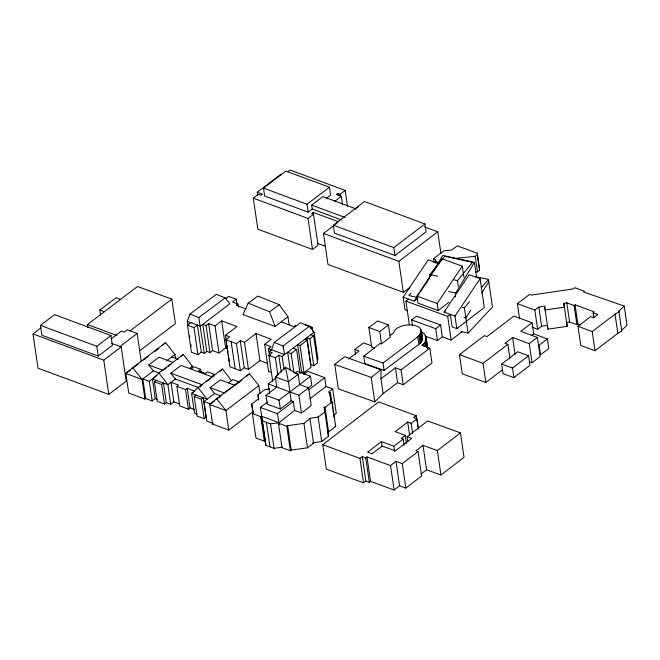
<?xml version="1.0" encoding="UTF-8"?>
<svg xmlns="http://www.w3.org/2000/svg" width="660" height="660" viewBox="0 0 660 660"><rect width="100%" height="100%" fill="white"/><g stroke="black" fill="none" stroke-linecap="round" stroke-linejoin="round"><path stroke-width="0.99" d="M383.13 393.583L380.96 378.733L381.034 369.748L344.57 356.771L334.76 364.427L338.324 388.872L374.789 401.841L383.13 393.583L397.617 382.676L403.202 384.73L431.978 363.033L429.817 348.183L421.814 345.172C427.845 342.202 427.325 333.201 420.544 331.633M455.351 297.082L455.656 293.032L474.424 262.375L442.794 255.436L433.141 271.202M421.237 330.404C422.218 335.016 424.025 341.426 418.877 344.33L384.095 370.433L364.848 363.643L363.759 356.202L383.014 363L417.796 336.889C431.368 322.311 396.701 321.197 393.649 332.747L390.068 335.56M285.219 368.775L285.516 367.274L298.147 374.368L299.632 384.524L308.624 387.849L311.207 405.562L301.471 412.954L294.591 410.413L278.421 423.209L281.985 447.653L290.351 450.747L291.209 450.095L307.477 447.81L313.541 443.198L309.977 418.753L309.193 418.465L318.145 417.046L324.918 411.906L324.159 407.096L325.017 407.418L332.112 402.022L335.676 426.467L328.581 431.863L327.723 431.541L328.482 436.351L321.709 441.49L312.757 442.909L313.541 443.198M189.998 314.003L187.267 321.321L200.368 326.172L229.853 303.781L225.192 297.866L216.364 294.31L189.998 314.003L198.825 317.559L204.319 353.224L201.308 352.11L197.942 354.676L191.433 352.267L187.481 325.207L190.856 322.649M271.483 349.75L274.213 342.433L300.58 322.748L309.408 326.296L314.069 332.211L318.013 359.271M248.185 303.113L242.987 314.572L275.104 326.461L287.925 316.726L279.304 304.722L257.895 296.076L248.185 303.113L269.593 311.759L275.104 326.461M424.025 286.093L430.46 275.583M470.77 310.192L465.853 317.922L463.873 317.485M481.693 293.015L488.796 281.845M407.682 310.703L405.001 309.721L403.161 297.14L428.29 259.817L439.23 263.81M448.709 302.47L438.19 310.53L417.962 303.154L416.938 296.125L442.068 258.802L462.297 266.178L463.922 277.299M403.161 297.14L414.1 301.133L419.24 293.494M420.379 291.802L423.233 287.562M424.38 285.863L427.234 281.622M428.373 279.923L429.52 278.231M438.19 310.53L437.167 303.501L462.297 266.178M456.811 328.622L454.971 316.041L444.04 312.056L469.169 274.725L480.101 278.718L484.308 307.519L456.811 328.622L452.141 326.914L450.31 314.341L447.686 316.354L405.908 301.117L409.365 324.811M454.971 316.041L480.101 278.718M430.072 276.474L429.784 274.535L444.807 256.245L472.527 262.325L457.512 280.615L458.353 286.423M410.883 293.312L408.928 295.614L417.838 297.561M461.126 331.584L468.072 333.102L464.376 307.766L469.582 301.645M481.288 287.867L488.441 279.452L475.571 276.631M468.072 333.102L492.467 307.015L488.441 279.452M593.818 317.823L593.084 312.782L597.82 314.531L593.629 317.724L590.65 316.627L577.954 326.296L580.75 345.46L595.006 350.716L617.826 333.325L621.769 331.031L618.849 311.108L624.203 306.05L583.547 291.984L584.496 291.266L574.778 287.686L573.136 288.932L531.284 295.119L529.477 294.451L517.382 303.666L519.585 318.796M175.543 358.421L174.974 354.502L165.577 342.68L132.693 367.661L125.87 373.477L128.725 393.055L144.944 399.061L145.679 398.5L152.188 400.9L155.281 398.549L152.427 378.972L158.87 373.015L183.29 354.469L192.307 366.151L192.596 368.115M181.137 356.458L183.29 354.469M231.487 380.663L222.47 368.981L198.049 387.527L191.606 393.484L194.461 413.053L197.117 414.043M200.368 386.611L201.663 385.415M219.599 371.629L222.47 368.981M162.55 345.262L165.577 342.68M259.982 393.385L258.835 385.555L249.439 373.733L216.554 398.714L209.731 404.53L212.586 424.108L228.805 430.114L253.671 411.221M246.411 376.315L249.439 373.733M363.759 356.202L380.111 343.373L381.521 343.901L390.241 337.301L388.443 324.959L377.578 320.917L368.858 327.508L371.745 347.292L374.575 348.348M322.781 444.7L359.956 458.411L362.29 456.646L365.764 457.916L366.985 456.959L390.53 465.547L396.025 461.332L402.262 463.642L418.044 451.547L421.608 475.984L405.834 488.087L399.589 485.776L394.102 489.992L370.557 481.404L369.336 482.361L365.854 481.09L363.52 482.856L326.345 469.144L322.781 444.7L378.625 401.915L416.163 415.635L417.054 421.748M334.76 364.427L371.225 377.396L381.034 369.748M406.403 443.495L405.215 435.344L401.263 438.397L403.161 439.09L404.052 445.203M405.908 301.117L408.532 299.104M414.1 301.133L417.334 298.65M412.467 325.825L411.609 319.902L416.452 316.181L440.599 324.984L442.324 336.839L437.473 340.56L424.924 335.981M444.04 312.056L445.657 310.81M411.609 319.902L435.748 328.705L440.599 324.984M442.324 336.839L451.143 340.057L462.412 331.411M403.161 439.09L393.863 446.209L381.373 441.631L367.628 452.183L372.05 453.816L382.173 446.061L395.389 450.871L411.625 438.421L407.063 436.747L407.806 441.845M405.215 435.344L395.175 431.648L407.698 422.045L411.122 423.308L416.98 418.803L418.465 428.992M501.625 364.072L517.671 351.747L528.553 355.757L529.947 365.335L513.942 377.627L503.019 373.659L501.625 364.072L512.539 368.049L528.553 355.757M421.047 474.02L426.574 469.78L440.946 475.01L464.013 457.347L460.449 432.902L437.374 450.565L423.002 445.335L415.907 450.788L418.044 451.547M407.063 436.747L427.672 420.94L460.449 432.902M433.999 262.63L433.438 258.753L443.776 250.849L451.877 249.983L457.264 245.875L477.32 253.234L479.606 270.212L477.518 271.813L475.497 272.027M456.068 258.365L475.258 256.303L477.345 254.71L477.32 253.234M502.672 369.625L485.826 382.478L462.272 373.808L459.476 354.643L484.341 335.659L486.948 336.625L513.909 316.066L532.067 322.732L533.692 333.82M529.262 361.754L532.034 362.786L540.144 356.582L537.356 337.417L529.237 343.621L512.614 337.474L504.991 343.299L507.895 344.338L509.957 358.454M459.476 354.643L483.029 363.322L507.895 344.338M416.163 415.635L413.63 417.565L416.98 418.803M40.425 325.397L54.566 314.655L110.954 335.527L112.381 345.337L98.241 356.078L41.852 335.206L40.425 325.397L96.805 346.269L110.954 335.527M111.796 343.439L121.201 346.921L126.192 381.166L108.785 394.391L37.999 368.181L33 333.935L40.912 327.921M100.592 315.134L99.85 310.043L116.036 297.751L120.532 299.417M257.672 195.253L257.235 192.25L280.896 174.281M341.814 220.011L312.254 209.063L308.179 212.157L264.643 196.036L263.488 188.117L285.904 171.088L329.439 187.209L330.594 195.129L326.634 198.14M287.793 171.715L290.045 170.008L345.163 190.426L347.498 206.431M87.871 327.616L87.425 324.563L137.569 286.473L171.823 299.161L175.395 323.606L139.804 350.633M129.773 331.105L171.823 299.161M263.488 188.117L307.024 204.237L329.439 187.209M120.029 346.492L137.156 333.481L141.273 361.688M33 333.935L103.785 360.145L121.201 346.921M312.254 209.063L311.677 205.103L322.88 196.589L356.26 208.956M313.211 212.404L311.693 213.559L313.5 214.236L307.997 218.419L253.3 198.165L257.821 229.177L312.518 249.43L318.029 245.248L313.211 212.404L338.728 221.851M342.49 204.295L341.327 196.292L336.385 194.461L337.796 193.396L340.114 194.255L345.163 190.426M334.57 201.415L341.327 196.292M130.68 369.823L125.87 373.477L142.09 379.483L153.4 370.887L159.901 373.296M132.289 368.602L137.899 364.337M143.517 360.071L148.327 356.416M154.745 351.541L158.755 348.496M225.703 298.658L228.682 296.398L236.206 299.186L236.94 304.194M187.481 325.207L193.99 327.616L197.365 325.058L201.308 352.11M153.4 370.887L148.706 364.98L158.961 357.184L173.382 362.53M333.333 225.2L364.46 201.556L424.933 223.954L426.088 231.874L394.952 255.511L334.488 233.12L333.333 225.2L393.797 247.599L424.933 223.954M236.206 299.186L232.493 302.008L237.93 304.021L238.367 307.024M355.286 209.03L358.504 206.588M409.852 287.438L403.359 292.363L327.995 264.454L323.474 233.442L333.911 225.514M335.519 224.293L337.12 223.072M204.319 353.224L206.753 351.376L202.81 324.324L206.035 325.52L208.626 323.557L215.036 325.933L221.694 320.875L236.981 326.535L225.481 335.263L226.652 343.274M237.93 304.021L236.247 305.299L246.254 309.004M166.889 360.649L174.974 354.502M164.703 369.121L166.279 367.917M167.863 366.721L171.014 364.32M145.679 398.5L142.824 378.923L149.325 381.332L156.915 375.565M179.545 403.986L173.893 401.89L170.75 404.275L166.32 402.641L164.472 404.044L157.261 401.371L154.399 381.793L156.255 380.391M199.081 387.799L175.37 379.022L170.857 373.18L181.112 365.392L212.561 377.033M154.399 381.793L161.618 384.466L163.465 383.064L166.32 402.641M267.589 363.462L259.949 360.632L248.457 369.361L244.2 367.785L240.388 370.681L229.878 366.795L225.926 339.735L229.746 336.839L225.481 335.263M206.753 351.376L209.987 352.572L212.57 350.608L218.988 352.984L225.646 347.927L227.551 348.637M175.37 379.022L167.887 384.697L152.427 378.972M192.307 366.151L190.138 367.801L191.606 368.354L193.694 366.77L200.632 369.344L201.061 372.273M194.774 409.621L190.063 407.88L188.397 409.142L179.767 405.941L176.913 386.372L178.579 385.102L171.039 382.313L173.893 401.89M200.632 369.344L198.544 370.92L205.433 373.469L207.512 371.893L214.45 374.459L212.371 376.043L213.848 376.588M225.926 339.735L236.437 343.629L240.257 340.733L244.513 342.309L256.006 333.58L271.285 339.232L264.627 344.289L268.579 371.349L271.326 372.364M176.913 386.372L185.542 389.565L187.209 388.303L194.749 391.091L191.606 393.484L207.067 399.209L198.049 387.527M206.25 381.826L210.194 378.832M194.18 396.528L201.391 399.193L203.239 397.79L206.101 417.367L204.245 418.77L197.035 416.097L194.18 396.528L196.028 395.117M210.037 387.684L220.291 379.896L234.712 385.234L224.458 393.03L210.037 387.684L214.541 393.525L221.05 395.934L216.166 399.638M295.523 325.347L293.84 326.626L281.102 321.907M269.626 356.647L268.463 348.628L271.046 346.665L264.627 344.289M269.841 355.682L269.255 351.673L271.689 349.825M212.396 423.2L206.827 421.138L203.973 401.56L214.541 393.525M228.517 382.915L232.873 379.607L239.374 382.016M272.695 381.406L268.892 355.352L272.266 352.786L269.255 351.673M211.282 403.351L214.541 400.876M235.339 385.077L241.808 380.168M323.474 233.442L398.838 261.343L437.753 231.792L440.962 253.803M310.72 328.449L312.205 327.327L312.79 331.328M268.892 355.352L275.401 357.761L278.776 355.195L282.158 356.45L314.069 332.211M301.595 371.745L297.643 344.685L300.052 345.576L307.057 340.255L311 367.315L303.996 372.636L301.595 371.745L300.069 372.9M309.804 338.662L313.632 335.75L317.584 362.81L313.748 365.722L310.909 364.666L306.958 337.606L309.804 338.662L313.748 365.722M290.284 370.318L287.653 352.275L291.142 353.57L296.563 349.453L300.069 373.51M258.835 385.555L225.951 410.536L209.731 404.53L210.474 403.969L203.973 401.56M212.586 424.108L213.328 423.547M278.578 374.451L275.327 376.918L276.812 387.073L265.947 395.323L267.234 404.176L280.327 409.027L291.192 400.768L293.304 401.552L294.591 410.413M269.651 393.731L268.216 383.889L276.334 377.726M253.044 413.201L251.708 404.036L257.771 399.424L258.563 399.721L257.977 394.771L264.751 389.631L269.626 388.921M295.086 373.189L297.412 371.423L310.497 376.266L311.792 385.126L307.906 388.072M281.985 447.653L282.628 447.166L274.057 448.33L265.873 445.294L260.403 407.435L267.597 401.973M303.831 374.451L307.857 371.39L324.769 377.652L326.057 386.512L309.961 398.739M264.974 440.632L264.33 441.111L255.964 438.017L252.4 413.572L253.258 412.921L251.708 404.036M265.947 395.323L279.031 400.166L310.497 376.266M252.4 413.572L260.766 416.674L261.401 416.188L279.056 422.722L279.353 424.76M268.216 383.889L298.889 395.249L308.624 387.849M260.403 407.435L277.315 413.696L293.304 401.552M308.674 389.878L324.769 377.652M333.407 415.569L336.253 413.407L332.689 388.963L328.416 392.205L330.47 392.964L331.955 403.153M331.18 402.608L329.843 393.442L330.47 392.964M278.421 423.209L286.786 426.302L287.644 425.651L303.913 423.365L309.977 418.753M517.382 303.666L534.839 310.101L538.84 307.057L544.591 306.207L545.168 310.01L564.399 307.164L563.813 303.295L566.808 302.858L574.126 305.547L575.074 304.829L594.247 311.899L593.084 312.782M532.067 322.732L520.773 331.328L537.356 337.417M532.125 327.228L537.636 329.266L541.637 326.221L547.379 325.372L547.957 329.167L567.196 326.329L563.813 303.295M577.954 326.296L592.21 331.551L615.038 314.16L618.973 311.875L618.849 311.108M253.3 198.165L258.382 194.304L260.989 195.269L262.433 194.172L257.235 192.25M567.196 326.329L566.61 322.459L569.605 322.014L576.914 324.712L577.871 323.994L580.742 325.05M355.616 354.395L354.89 349.445L363.619 342.853L372.025 346.022M368.858 327.508L379.723 331.559L388.443 324.959M348.414 359.007L359.024 351.013L354.89 349.445M380.96 378.733L395.447 367.826L401.032 369.889L429.817 348.183M111.152 338.803L121.316 331.114L124.063 332.137L127.165 329.777L137.156 333.481M198.825 317.559L225.192 297.866M274.213 342.433L283.041 345.988L309.408 326.296M531.498 335.503L533.767 333.82L547.396 339.001L548.798 348.587L540.49 354.775L539.096 345.197L547.396 339.001M269.593 311.759L279.304 304.722M261.401 416.188L262.3 420.849L270.493 423.885L279.056 422.722L277.315 413.696M429.784 274.535L437.712 276.276M453.552 279.749L457.512 280.615M448.734 291.514L455.656 293.032M462.396 307.329L464.376 307.766M416.938 296.125L437.167 303.501M433.438 258.753L435.46 259.495L435.88 262.399M435.46 259.495L435.493 261.376L438.108 262.342M424.273 226.801L437.753 231.792M311.677 205.103L345.056 217.462M317.74 243.416L325.298 246.221M304.681 324.538L312.205 327.327M310.794 334.702L313.632 335.75M304.648 339.364L307.057 340.255M293.065 348.166L296.563 349.453M268.463 348.628L284.592 354.601L283.041 345.988M294.409 372.983L298.147 374.368L288.412 381.76L275.327 376.918L285.516 367.274L288.412 381.76L291.192 400.768M326.057 386.512L332.689 388.963M99.85 310.043L104.346 311.71M332.112 402.022L331.262 401.709L329.843 393.442M87.425 324.563L116.927 335.486M171.732 356.969L178.233 359.378M334.826 426.154L335.676 426.467M148.706 364.98L163.127 370.318M170.857 373.18L202.306 384.821M155.281 398.549L157.195 399.259M216.554 398.714L225.951 410.536L228.805 430.114M132.693 367.661L142.09 379.483L144.944 399.061M158.87 373.015L167.887 384.697L170.75 404.275M421.303 335.825L422.317 337.846M621.769 331.031L621.646 330.272L627 325.215L624.203 306.05M615.038 314.16L617.826 333.325M592.21 331.551L595.006 350.716M575.074 304.829L577.871 323.994M574.126 305.547L576.914 324.712M566.808 302.858L569.605 322.014M544.591 306.207L547.957 329.167M538.84 307.057L541.637 326.221M534.839 310.101L537.636 329.266M529.237 343.621L532.034 362.786M512.614 337.474L515.113 354.618M512.539 368.049L513.942 377.627M477.345 254.71L479.606 270.212M475.258 256.303L477.518 271.813M474.424 262.375L476.594 277.258M483.029 363.322L485.826 382.478M447.686 316.354L451.143 340.057M435.493 261.376L435.773 263.315M435.748 328.705L437.473 340.56M426.121 337.07L427.672 348.348M426.088 338.737L427.531 348.637M426.022 339.826L427.177 347.746M425.452 341.245L426.319 347.185M424.545 342.623L425.122 346.574M423.316 343.951L423.605 345.931M421.319 331.51L422.408 338.943M420.865 329.365L421.954 336.806M421.162 332.615L422.243 340.048M420.7 333.745L421.789 341.187M437.374 450.565L440.946 475.01M419.974 334.843L421.063 342.284M418.993 335.907L420.073 343.349M417.796 336.889L418.877 344.33M398.838 261.343L403.359 292.363M423.002 445.335L426.574 469.78M393.797 247.599L394.952 255.511M417.499 424.809L417.796 426.847M411.122 423.308L412.607 433.488M401.032 369.889L403.202 384.73M407.698 422.045L409.629 435.286M395.447 367.826L397.617 382.676M402.262 463.642L405.834 488.087M379.723 331.559L381.521 343.901M383.014 363L384.095 370.433M393.863 446.209L394.606 451.308M396.025 461.332L399.589 485.776M390.53 465.547L394.102 489.992M381.373 441.631L382.115 446.721M371.225 377.396L374.789 401.841M340.114 194.255L340.411 196.259M337.796 193.396L338.085 195.393M366.985 456.959L370.557 481.404M365.764 457.916L369.336 482.361M362.29 456.646L365.854 481.09M359.956 458.411L363.52 482.856M307.024 204.237L308.179 212.157M307.997 218.419L312.518 249.43M332.252 405.19L332.698 408.243M332.995 410.281L334.034 417.409M325.017 407.418L328.581 431.863M324.159 407.096L328.482 436.351M318.145 417.046L321.709 441.49M300.052 345.576L303.996 372.636M303.913 423.365L307.477 447.81M287.925 316.726L289.096 324.745M298.889 395.249L301.471 412.954M291.142 353.57L293.923 372.611M282.158 356.45L284.056 369.476M278.776 355.195L281.259 372.232M287.644 425.651L291.209 450.095M286.786 426.302L290.351 450.747M275.401 357.761L277.885 374.798M279.031 400.166L280.327 409.027M270.493 423.885L274.057 448.33M256.006 333.58L259.949 360.632M266.401 422.367L269.965 446.812M262.3 420.849L265.873 445.294M257.977 394.771L258.72 399.861M261.245 417.178L261.55 419.215M261.088 417.029L261.385 419.067M261.682 421.105L261.979 423.142M260.766 416.674L264.33 441.111M244.513 342.309L248.457 369.361M240.257 340.733L244.2 367.785M236.437 343.629L240.388 370.681M231.181 341.682L235.133 368.734M226.949 345.279L227.972 352.3M228.261 354.304L229.284 361.317M221.694 320.875L225.646 347.927M215.036 325.933L218.988 352.984M208.626 323.557L212.57 350.608M206.035 325.52L209.987 352.572M193.99 327.616L197.942 354.676M201.391 399.193L204.245 418.77M187.473 321.395L188.059 325.405M189.519 335.428L189.816 337.425M190.839 344.446L191.128 346.45M187.209 388.303L190.063 407.88M185.542 389.565L188.397 409.142M161.618 384.466L164.472 404.044M149.325 381.332L152.188 400.9M103.785 360.145L108.785 394.391M96.805 346.269L98.241 356.078M261.781 421.195L262.012 423.175"/></g></svg>
